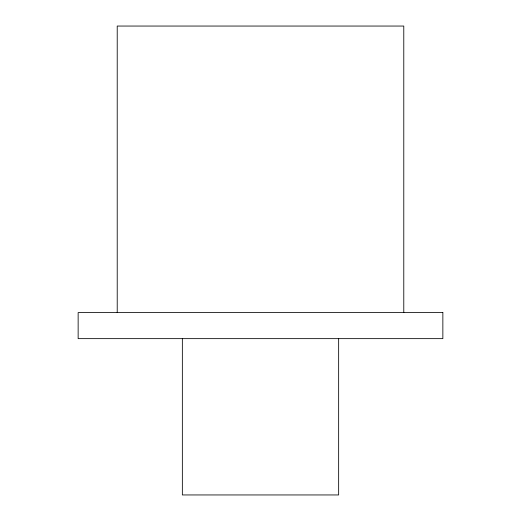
<?xml version="1.0" encoding="UTF-8"?>
<svg xmlns="http://www.w3.org/2000/svg" width="521" height="521" viewBox="0 0 521 521"><rect width="100%" height="100%" fill="white"/><g stroke="black" fill="none" stroke-linecap="round" stroke-linejoin="round"><path stroke-width="0.78" d="M403.782 312.613L403.782 26.05L117.218 26.05L117.218 312.613M338.65 338.643L338.65 494.95L182.35 494.95L182.35 338.643M442.857 312.593L78.143 312.593L78.143 338.643L442.857 338.643L442.857 312.593"/></g></svg>
